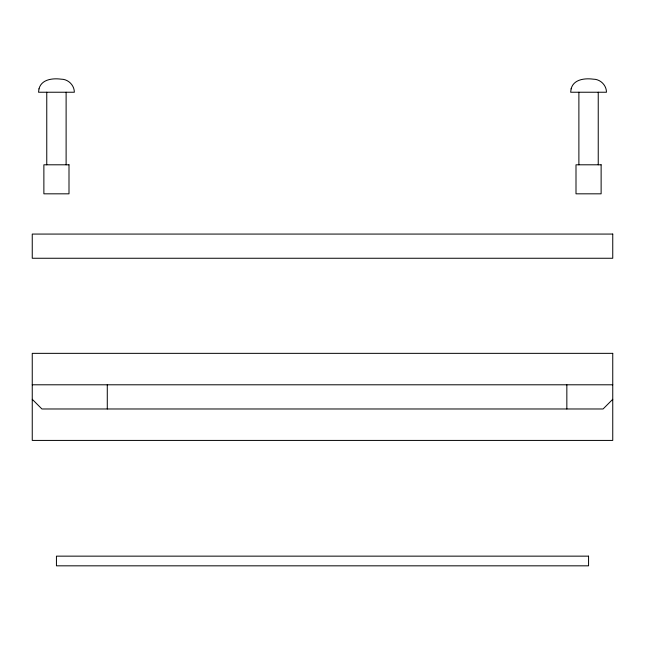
<?xml version="1.0" encoding="UTF-8"?>
<svg xmlns="http://www.w3.org/2000/svg" width="645" height="645" viewBox="0 0 645 645"><rect width="100%" height="100%" fill="white"/><g stroke="black" fill="none" stroke-linecap="round" stroke-linejoin="round"><path stroke-width="0.97" d="M612.75 399.303L603.075 408.978L41.925 408.978L32.25 399.303M32.25 384.791L612.75 384.791M598.238 92.235L598.238 164.798M578.888 92.235L578.888 164.798M566.842 384.791L566.842 408.978M107.28 384.791L107.28 408.978M66.112 92.235L66.112 164.798M46.763 92.235L46.763 164.798M38.99 88.857L38.539 92.235L74.336 92.235C74.377 85.205 68.168 79.125 61.162 79.174C52.898 78.077 41.457 79.15 38.99 88.857M571.115 88.857L570.664 92.235L606.461 92.235C606.502 85.205 600.293 79.125 593.287 79.174C585.023 78.077 573.582 79.15 571.115 88.857M68.999 164.798L43.876 164.798L43.876 193.823L68.999 193.823L68.999 164.798M601.124 164.798L576.001 164.798L576.001 193.823L601.124 193.823L601.124 164.798M612.75 234.071L32.25 234.071L32.25 258.258L612.75 258.258L612.75 234.071M612.75 353.347L32.25 353.347L32.25 440.422L612.75 440.422L612.75 353.347M588.562 556.151L56.438 556.151L56.438 565.826L588.562 565.826L588.562 556.151"/></g></svg>
